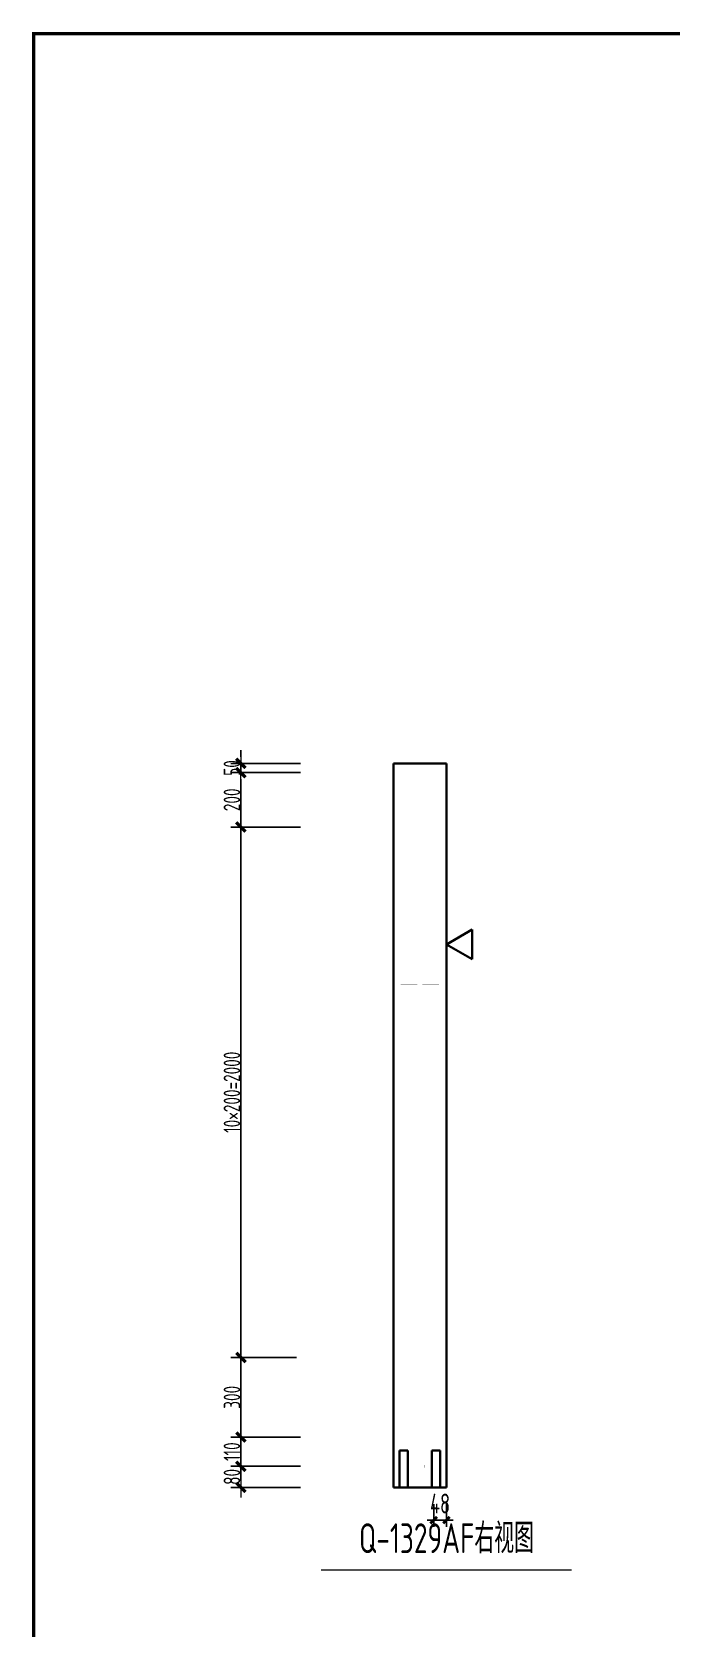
# Model space of a CAD drawing. Extents: x -85320 to 1679916, y -1321939 to 627.
# Drawn here: x 1144815 to 1154454, y -1100987 to -1076917 of the extents above; entities that cross this region are included whole.
import ezdxf
from ezdxf.enums import TextEntityAlignment as Align

# ---------------------------------------------------------------- set-up
doc = ezdxf.new("R2010")
doc.units = 0
doc.header["$LTSCALE"] = 1000
for name, color, linetype in [('BORDER', 7, 'Continuous'), ('手孔标注', 3, 'Continuous'), ('拉模', 7, 'Continuous'), ('砼墙', 3, 'Continuous')]:
    doc.layers.add(name, color=color, linetype=linetype)
for name, color, linetype, lineweight in [('预制墙图名', 7, 'Continuous', 18), ('预制墙墙身水平筋', 130, 'Continuous', 18), ('预制墙墙身纵向受力筋', 1, 'Continuous', 18), ('预制墙详图标注', 3, 'Continuous', 18), ('预制墙详图轮廓', 3, 'Continuous', 35)]:
    doc.layers.add(name, color=color, linetype=linetype, lineweight=lineweight)
doc.styles.add('TSSD_Dimension', font='tssdeng.shx', dxfattribs={"width": 0.7, "bigfont": 'hztxt.shx'})
doc.styles.add('样式 1', font='yjkeng.shx', dxfattribs={"width": 0.7, "bigfont": 'yjkchn.shx'})
doc.styles.add('样式 2', font='yjkeng.shx', dxfattribs={"width": 0.7, "bigfont": 'yjkchn.shx'})
doc.dimstyles.new('标注', dxfattribs={"dimtxt": 300, "dimasz": 100, "dimexe": 100, "dimexo": 250, "dimgap": 100, "dimtad": 1, "dimdec": 0, "dimlfac": 0.25, "dimzin": 0, "dimdsep": 46, "dimtxsty": 'TSSD_Dimension', "dimblk": 'ARCHTICK', "dimcen": 0, "dimdle": 100, "dimclrt": 7, "dimadec": 0, "dimazin": 0, "dimtfac": 1, "dimtdec": 0, "dimtix": 1, "dimtmove": 2, "dimatfit": 3, "dimfxl": 1, "dimtolj": 1, "dimtzin": 0, "dimarcsym": 0})
doc.dimstyles.new('盈建科结构', dxfattribs={"dimscale": 100, "dimtxt": 2.5, "dimasz": 1, "dimexe": 1.5, "dimexo": 0.625, "dimgap": 0.1, "dimtad": 1, "dimdec": 0, "dimrnd": 1, "dimzin": 0, "dimdsep": 46, "dimtxsty": '样式 1', "dimblk": '_yjkbk', "dimblk1": 'ARCHTICK', "dimblk2": 'ARCHTICK', "dimcen": 0.09, "dimadec": 0, "dimazin": 0, "dimtfac": 1, "dimtdec": 4, "dimtix": 1, "dimtmove": 2, "dimatfit": 3, "dimfxl": 1, "dimtolj": 1, "dimtzin": 0, "dimarcsym": 0})

# ---------------------------------------------------------------- blocks, each defined once
blk = doc.blocks.new('_yjkbk')
blk.add_line((-1, 0), (1.5, 0))
blk.add_lwpolyline([(-0.7, -0.7, 0.5, 0.5, 0), (0.7, 0.7, 0.5, 0.5, 0)], format="xyseb")
blk = doc.blocks.new('*D3517')
at = {"layer": 'Defpoints', "color": 0, "transparency": 16777216}
for p in [(1147966, -1098547), (1148866, -1098547), (1148866, -1098867)]:
    blk.add_point(p, dxfattribs=at)
at = {"layer": '预制墙详图标注', "color": 0, "lineweight": -2, "transparency": 16777216}
for p, q in [((1148866, -1098547), (1147816, -1098547)), ((1147966, -1098767), (1147966, -1098647)), ((1148866, -1098867), (1147816, -1098867))]:
    blk.add_line(p, q, dxfattribs=at)
at = {"layer": '预制墙详图标注', "color": 0, "lineweight": -2, "transparency": 16777216, "xscale": 100, "yscale": 100, "zscale": 100}
for p, rotation in [((1147966, -1098547), 90), ((1147966, -1098867), 270)]:
    blk.add_blockref('_yjkbk', p, dxfattribs=dict(at, rotation=rotation))
at = {"layer": '预制墙详图标注', "color": 0, "transparency": 16777216, "insert": (1147956, -1098707), "char_height": 250, "attachment_point": 8, "rotation": 90, "style": '样式 1'}
blk.add_mtext('\\A1;80', dxfattribs=at)
blk = doc.blocks.new('_ArchTick')
at = {"color": 0, "linetype": 'ByBlock', "const_width": 0.4}
blk.add_lwpolyline([(-0.5, -0.5), (0.5, 0.5)], dxfattribs=at)
blk = doc.blocks.new('*D3518')
at = {"layer": 'Defpoints', "color": 0, "transparency": 16777216}
for p in [(1147966, -1098107), (1148866, -1098107), (1148866, -1098547)]:
    blk.add_point(p, dxfattribs=at)
at = {"layer": '预制墙详图标注', "color": 0, "lineweight": -2, "transparency": 16777216}
for p, q in [((1148866, -1098107), (1147816, -1098107)), ((1147966, -1098447), (1147966, -1098207)), ((1148866, -1098547), (1147816, -1098547))]:
    blk.add_line(p, q, dxfattribs=at)
at = {"layer": '预制墙详图标注', "color": 0, "lineweight": -2, "transparency": 16777216, "xscale": 100, "yscale": 100, "zscale": 100}
for p, rotation in [((1147966, -1098107), 90), ((1147966, -1098547), 270)]:
    blk.add_blockref('_yjkbk', p, dxfattribs=dict(at, rotation=rotation))
at = {"layer": '预制墙详图标注', "color": 0, "transparency": 16777216, "insert": (1147956, -1098327), "char_height": 250, "attachment_point": 8, "rotation": 90, "style": '样式 1'}
blk.add_mtext('\\A1;110', dxfattribs=at)
blk = doc.blocks.new('*D3519')
at = {"layer": 'Defpoints', "color": 0, "transparency": 16777216}
for p in [(1147966, -1096907), (1148866, -1096907), (1148866, -1098107)]:
    blk.add_point(p, dxfattribs=at)
at = {"layer": '预制墙详图标注', "color": 0, "lineweight": -2, "transparency": 16777216}
for p, q in [((1148804, -1096907), (1147816, -1096907)), ((1147966, -1098007), (1147966, -1097007)), ((1148804, -1098107), (1147816, -1098107))]:
    blk.add_line(p, q, dxfattribs=at)
at = {"layer": '预制墙详图标注', "color": 0, "lineweight": -2, "transparency": 16777216, "xscale": 100, "yscale": 100, "zscale": 100}
for p, rotation in [((1147966, -1096907), 90), ((1147966, -1098107), 270)]:
    blk.add_blockref('_yjkbk', p, dxfattribs=dict(at, rotation=rotation))
at = {"layer": '预制墙详图标注', "color": 0, "transparency": 16777216, "insert": (1147956, -1097507), "char_height": 250, "attachment_point": 8, "rotation": 90, "style": '样式 1'}
blk.add_mtext('\\A1;300', dxfattribs=at)
blk = doc.blocks.new('*D3520')
at = {"layer": 'Defpoints', "color": 0, "transparency": 16777216}
for p in [(1147966, -1088907), (1148866, -1088907), (1148866, -1096907)]:
    blk.add_point(p, dxfattribs=at)
at = {"layer": '预制墙详图标注', "color": 0, "lineweight": -2, "transparency": 16777216}
for p, q in [((1148804, -1088907), (1147816, -1088907)), ((1147966, -1096807), (1147966, -1089007)), ((1148804, -1096907), (1147816, -1096907))]:
    blk.add_line(p, q, dxfattribs=at)
at = {"layer": '预制墙详图标注', "color": 0, "lineweight": -2, "transparency": 16777216, "xscale": 100, "yscale": 100, "zscale": 100}
for p, rotation in [((1147966, -1088907), 90), ((1147966, -1096907), 270)]:
    blk.add_blockref('_yjkbk', p, dxfattribs=dict(at, rotation=rotation))
at = {"layer": '预制墙详图标注', "color": 0, "transparency": 16777216, "insert": (1147956, -1092907), "char_height": 250, "attachment_point": 8, "rotation": 90, "style": '样式 1'}
blk.add_mtext('\\A1;10×200=2000', dxfattribs=at)
blk = doc.blocks.new('*D3538')
at = {"layer": 'Defpoints', "color": 0, "transparency": 16777216}
for p in [(1150874, -1098867), (1151066, -1098867), (1150874, -1099359)]:
    blk.add_point(p, dxfattribs=at)
at = {"layer": '手孔标注', "color": 0, "lineweight": -2, "transparency": 16777216}
for p, q in [((1150874, -1099117), (1150874, -1099459)), ((1151066, -1099117), (1151066, -1099459)), ((1150874, -1099359), (1150774, -1099359)), ((1151066, -1099359), (1150874, -1099359)), ((1151066, -1099359), (1151166, -1099359))]:
    blk.add_line(p, q, dxfattribs=at)
at = {"layer": '手孔标注', "color": 0, "lineweight": -2, "transparency": 16777216, "xscale": 100, "yscale": 100, "zscale": 100}
blk.add_blockref('_ArchTick', (1150874, -1099359), dxfattribs=at)
at = {"layer": '手孔标注', "color": 0, "lineweight": -2, "transparency": 16777216, "xscale": 100, "yscale": 100, "zscale": 100, "rotation": 180}
blk.add_blockref('_ArchTick', (1151066, -1099359), dxfattribs=at)
at = {"layer": '手孔标注', "color": 7, "lineweight": 0, "transparency": 16777216, "insert": (1150970, -1099109), "char_height": 300, "attachment_point": 5, "style": 'TSSD_Dimension'}
blk.add_mtext('\\A1;48', dxfattribs=at)
blk = doc.blocks.new('*D3555')
at = {"layer": 'Defpoints', "color": 0, "transparency": 16777216}
for p in [(1147966, -1088087), (1148866, -1088087), (1148866, -1088907)]:
    blk.add_point(p, dxfattribs=at)
at = {"layer": '预制墙详图标注', "color": 0, "lineweight": -2, "transparency": 16777216}
for p, q in [((1148866, -1088087), (1147816, -1088087)), ((1147966, -1088807), (1147966, -1088187)), ((1148866, -1088907), (1147816, -1088907))]:
    blk.add_line(p, q, dxfattribs=at)
at = {"layer": '预制墙详图标注', "color": 0, "lineweight": -2, "transparency": 16777216, "xscale": 100, "yscale": 100, "zscale": 100}
for p, rotation in [((1147966, -1088087), 90), ((1147966, -1088907), 270)]:
    blk.add_blockref('_yjkbk', p, dxfattribs=dict(at, rotation=rotation))
at = {"layer": '预制墙详图标注', "color": 0, "transparency": 16777216, "insert": (1147956, -1088497), "char_height": 250, "attachment_point": 8, "rotation": 90, "style": '样式 1'}
blk.add_mtext('\\A1;200', dxfattribs=at)
blk = doc.blocks.new('*D3556')
at = {"layer": 'Defpoints', "color": 0, "transparency": 16777216}
for p in [(1147966, -1087947), (1148866, -1087947), (1148866, -1088087)]:
    blk.add_point(p, dxfattribs=at)
at = {"layer": '预制墙详图标注', "color": 0, "lineweight": -2, "transparency": 16777216}
for p, q in [((1148866, -1087947), (1147816, -1087947)), ((1147966, -1087847), (1147966, -1087747)), ((1147966, -1088087), (1147966, -1087947)), ((1148866, -1088087), (1147816, -1088087)), ((1147966, -1088187), (1147966, -1088287))]:
    blk.add_line(p, q, dxfattribs=at)
at = {"layer": '预制墙详图标注', "color": 0, "lineweight": -2, "transparency": 16777216, "xscale": 100, "yscale": 100, "zscale": 100}
for p, rotation in [((1147966, -1087947), 270), ((1147966, -1088087), 90)]:
    blk.add_blockref('_yjkbk', p, dxfattribs=dict(at, rotation=rotation))
at = {"layer": '预制墙详图标注', "color": 0, "transparency": 16777216, "insert": (1147956, -1088017), "char_height": 250, "attachment_point": 8, "rotation": 90, "style": '样式 1'}
blk.add_mtext('\\A1;50', dxfattribs=at)
blk = doc.blocks.new('图框1')
at = {"layer": 'BORDER', "const_width": 50}
blk.add_lwpolyline([(1377779, -823089), (1377779, -783089), (1433679, -783089), (1433679, -823089)], close=True, dxfattribs=at)

msp = doc.modelspace()

# ---------------------------------------------------------------- linework, layer by layer
at = {"layer": '砼墙', "lineweight": 35}
for p, q in [((1150358.038, -1098867.057), (1150358.038, -1098307.057)), ((1150486.038, -1098307.057), (1150358.038, -1098307.057)), ((1150358.038, -1098867.057), (1150358.038, -1098307.057)), ((1150486.038, -1098307.057), (1150358.038, -1098307.057)), ((1150358.038, -1098867.057), (1150358.038, -1098307.057)), ((1150486.038, -1098307.057), (1150358.038, -1098307.057)), ((1150358.038, -1098867.057), (1150358.038, -1098307.057)), ((1150486.038, -1098307.057), (1150358.038, -1098307.057)), ((1150486.038, -1098867.057), (1150486.038, -1098307.057)), ((1150486.038, -1098867.057), (1150486.038, -1098307.057)), ((1150486.038, -1098867.057), (1150486.038, -1098307.057)), ((1150486.038, -1098867.057), (1150486.038, -1098307.057)), ((1150846.038, -1098867.057), (1150846.038, -1098307.057)), ((1150974.038, -1098307.057), (1150846.038, -1098307.057)), ((1150846.038, -1098867.057), (1150846.038, -1098307.057)), ((1150974.038, -1098307.057), (1150846.038, -1098307.057)), ((1150846.038, -1098867.057), (1150846.038, -1098307.057)), ((1150974.038, -1098307.057), (1150846.038, -1098307.057)), ((1150974.038, -1098867.057), (1150974.038, -1098307.057)), ((1150974.038, -1098867.057), (1150974.038, -1098307.057)), ((1150974.038, -1098867.057), (1150974.038, -1098307.057))]:
    msp.add_line(p, q, dxfattribs=at)
at = {"layer": '预制墙图名', "lineweight": 18}
msp.add_line((1152954.117, -1100116.274), (1149177.96, -1100116.274), dxfattribs=at)
at = {"layer": '预制墙墙身水平筋', "lineweight": 18, "const_width": 0.18}
for points in [[(1150627.755, -1088067.057), (1150378.038, -1088067.057), (1150378.038, -1088107.057), (1150627.755, -1088107.057), (1150627.755, -1088067.057), (1150378.038, -1088067.057), (1150378.038, -1088107.057), (1150627.755, -1088107.057)], [(1150704.322, -1088107.057), (1150954.038, -1088107.057), (1150954.038, -1088067.057), (1150704.322, -1088067.057), (1150704.322, -1088107.057), (1150954.038, -1088107.057), (1150954.038, -1088067.057), (1150704.322, -1088067.057)], [(1150627.755, -1088887.057), (1150378.038, -1088887.057), (1150378.038, -1088927.057), (1150627.755, -1088927.057), (1150627.755, -1088887.057), (1150378.038, -1088887.057), (1150378.038, -1088927.057), (1150627.755, -1088927.057)], [(1150704.322, -1088927.057), (1150954.038, -1088927.057), (1150954.038, -1088887.057), (1150704.322, -1088887.057), (1150704.322, -1088927.057), (1150954.038, -1088927.057), (1150954.038, -1088887.057), (1150704.322, -1088887.057)], [(1150627.755, -1089687.057), (1150378.038, -1089687.057), (1150378.038, -1089727.057), (1150627.755, -1089727.057), (1150627.755, -1089687.057), (1150378.038, -1089687.057), (1150378.038, -1089727.057), (1150627.755, -1089727.057)], [(1150704.322, -1089727.057), (1150954.038, -1089727.057), (1150954.038, -1089687.057), (1150704.322, -1089687.057), (1150704.322, -1089727.057), (1150954.038, -1089727.057), (1150954.038, -1089687.057), (1150704.322, -1089687.057)], [(1150627.755, -1090487.057), (1150378.038, -1090487.057), (1150378.038, -1090527.057), (1150627.755, -1090527.057), (1150627.755, -1090487.057), (1150378.038, -1090487.057), (1150378.038, -1090527.057), (1150627.755, -1090527.057)], [(1150704.322, -1090527.057), (1150954.038, -1090527.057), (1150954.038, -1090487.057), (1150704.322, -1090487.057), (1150704.322, -1090527.057), (1150954.038, -1090527.057), (1150954.038, -1090487.057), (1150704.322, -1090487.057)], [(1150627.755, -1091287.057), (1150378.038, -1091287.057), (1150378.038, -1091327.057), (1150627.755, -1091327.057), (1150627.755, -1091287.057), (1150378.038, -1091287.057), (1150378.038, -1091327.057), (1150627.755, -1091327.057)], [(1150704.322, -1091327.057), (1150954.038, -1091327.057), (1150954.038, -1091287.057), (1150704.322, -1091287.057), (1150704.322, -1091327.057), (1150954.038, -1091327.057), (1150954.038, -1091287.057), (1150704.322, -1091287.057)], [(1150627.755, -1092087.057), (1150378.038, -1092087.057), (1150378.038, -1092127.057), (1150627.755, -1092127.057), (1150627.755, -1092087.057), (1150378.038, -1092087.057), (1150378.038, -1092127.057), (1150627.755, -1092127.057)], [(1150704.322, -1092127.057), (1150954.038, -1092127.057), (1150954.038, -1092087.057), (1150704.322, -1092087.057), (1150704.322, -1092127.057), (1150954.038, -1092127.057), (1150954.038, -1092087.057), (1150704.322, -1092087.057)], [(1150627.755, -1092887.057), (1150378.038, -1092887.057), (1150378.038, -1092927.057), (1150627.755, -1092927.057), (1150627.755, -1092887.057), (1150378.038, -1092887.057), (1150378.038, -1092927.057), (1150627.755, -1092927.057)], [(1150704.322, -1092927.057), (1150954.038, -1092927.057), (1150954.038, -1092887.057), (1150704.322, -1092887.057), (1150704.322, -1092927.057), (1150954.038, -1092927.057), (1150954.038, -1092887.057), (1150704.322, -1092887.057)], [(1150627.755, -1093687.057), (1150378.038, -1093687.057), (1150378.038, -1093727.057), (1150627.755, -1093727.057), (1150627.755, -1093687.057), (1150378.038, -1093687.057), (1150378.038, -1093727.057), (1150627.755, -1093727.057)], [(1150704.322, -1093727.057), (1150954.038, -1093727.057), (1150954.038, -1093687.057), (1150704.322, -1093687.057), (1150704.322, -1093727.057), (1150954.038, -1093727.057), (1150954.038, -1093687.057), (1150704.322, -1093687.057)], [(1150627.755, -1094487.057), (1150378.038, -1094487.057), (1150378.038, -1094527.057), (1150627.755, -1094527.057), (1150627.755, -1094487.057), (1150378.038, -1094487.057), (1150378.038, -1094527.057), (1150627.755, -1094527.057)], [(1150704.322, -1094527.057), (1150954.038, -1094527.057), (1150954.038, -1094487.057), (1150704.322, -1094487.057), (1150704.322, -1094527.057), (1150954.038, -1094527.057), (1150954.038, -1094487.057), (1150704.322, -1094487.057)], [(1150627.755, -1095287.057), (1150378.038, -1095287.057), (1150378.038, -1095327.057), (1150627.755, -1095327.057), (1150627.755, -1095287.057), (1150378.038, -1095287.057), (1150378.038, -1095327.057), (1150627.755, -1095327.057)], [(1150704.322, -1095327.057), (1150954.038, -1095327.057), (1150954.038, -1095287.057), (1150704.322, -1095287.057), (1150704.322, -1095327.057), (1150954.038, -1095327.057), (1150954.038, -1095287.057), (1150704.322, -1095287.057)], [(1150627.755, -1096087.057), (1150378.038, -1096087.057), (1150378.038, -1096127.057), (1150627.755, -1096127.057), (1150627.755, -1096087.057), (1150378.038, -1096087.057), (1150378.038, -1096127.057), (1150627.755, -1096127.057)], [(1150704.322, -1096127.057), (1150954.038, -1096127.057), (1150954.038, -1096087.057), (1150704.322, -1096087.057), (1150704.322, -1096127.057), (1150954.038, -1096127.057), (1150954.038, -1096087.057), (1150704.322, -1096087.057)], [(1150627.755, -1096887.057), (1150378.038, -1096887.057), (1150378.038, -1096927.057), (1150627.755, -1096927.057), (1150627.755, -1096887.057), (1150378.038, -1096887.057), (1150378.038, -1096927.057), (1150627.755, -1096927.057)], [(1150704.322, -1096927.057), (1150954.038, -1096927.057), (1150954.038, -1096887.057), (1150704.322, -1096887.057), (1150704.322, -1096927.057), (1150954.038, -1096927.057), (1150954.038, -1096887.057), (1150704.322, -1096887.057)], [(1150627.755, -1097287.057), (1150378.038, -1097287.057), (1150378.038, -1097327.057), (1150627.755, -1097327.057), (1150627.755, -1097287.057), (1150378.038, -1097287.057), (1150378.038, -1097327.057), (1150627.755, -1097327.057)], [(1150704.322, -1097327.057), (1150954.038, -1097327.057), (1150954.038, -1097287.057), (1150704.322, -1097287.057), (1150704.322, -1097327.057), (1150954.038, -1097327.057), (1150954.038, -1097287.057), (1150704.322, -1097287.057)], [(1150627.755, -1097687.057), (1150378.038, -1097687.057), (1150378.038, -1097727.057), (1150627.755, -1097727.057), (1150627.755, -1097687.057), (1150378.038, -1097687.057), (1150378.038, -1097727.057), (1150627.755, -1097727.057)], [(1150704.322, -1097727.057), (1150954.038, -1097727.057), (1150954.038, -1097687.057), (1150704.322, -1097687.057), (1150704.322, -1097727.057), (1150954.038, -1097727.057), (1150954.038, -1097687.057), (1150704.322, -1097687.057)], [(1150627.755, -1098087.057), (1150378.038, -1098087.057), (1150378.038, -1098127.057), (1150627.755, -1098127.057), (1150627.755, -1098087.057), (1150378.038, -1098087.057), (1150378.038, -1098127.057), (1150627.755, -1098127.057)], [(1150704.322, -1098127.057), (1150954.038, -1098127.057), (1150954.038, -1098087.057), (1150704.322, -1098087.057), (1150704.322, -1098127.057), (1150954.038, -1098127.057), (1150954.038, -1098087.057), (1150704.322, -1098087.057)], [(1150591.755, -1098527.057), (1150342.038, -1098527.057), (1150342.038, -1098567.057), (1150591.755, -1098567.057), (1150591.755, -1098527.057), (1150342.038, -1098527.057), (1150342.038, -1098567.057), (1150591.755, -1098567.057)], [(1150740.322, -1098567.057), (1150990.038, -1098567.057), (1150990.038, -1098527.057), (1150740.322, -1098527.057), (1150740.322, -1098567.057), (1150990.038, -1098567.057), (1150990.038, -1098527.057), (1150740.322, -1098527.057)]]:
    msp.add_lwpolyline(points, close=True, dxfattribs=at)
at = {"layer": '预制墙墙身纵向受力筋', "lineweight": 18, "const_width": 0.18}
for points in [[(1150454.038, -1098383.057), (1150454.038, -1086883.057), (1150390.038, -1086883.057), (1150390.038, -1098383.057)], [(1150942.038, -1098383.057), (1150942.038, -1086883.057), (1150878.038, -1086883.057), (1150878.038, -1098383.057)]]:
    msp.add_lwpolyline(points, close=True, dxfattribs=at)
at = {"layer": '预制墙详图标注', "lineweight": 35}
for p, q in [((1151066.038, -1090677.057), (1151455.75, -1090452.057)), ((1151455.75, -1090452.057), (1151455.75, -1090902.057)), ((1151066.038, -1090677.057), (1151455.75, -1090902.057))]:
    msp.add_line(p, q, dxfattribs=at)
at = {"layer": '预制墙详图轮廓', "lineweight": 35}
for p, q in [((1151066.038, -1087947.057), (1150266.038, -1087947.057)), ((1150266.038, -1098867.057), (1150266.038, -1087947.057)), ((1151066.038, -1098867.057), (1151066.038, -1087947.057)), ((1151066.038, -1098867.057), (1150266.038, -1098867.057))]:
    msp.add_line(p, q, dxfattribs=at)

# ---------------------------------------------------------------- block references
at = {"layer": '拉模', "color": 3}
msp.add_blockref('图框1', (-232939.173, -293853.477), dxfattribs=at)

# ---------------------------------------------------------------- texts
at = {"layer": '预制墙图名', "linetype": 'Continuous', "style": '样式 2', "width": 0.7}
msp.add_text('Q-1329AF右视图', height=450, dxfattribs=at).set_placement((1151066.038, -1099992.057), align=Align.BOTTOM_CENTER)

# ---------------------------------------------------------------- dimensions: what is measured, and where the dimension line sits
at = {"layer": '手孔标注', "color": 3, "lineweight": 0}
dim = msp.add_linear_dim(base=(1150874.038, -1099359.471), p1=(1151066.038, -1098867.057), p2=(1150874.038, -1098867.057), angle=180, dimstyle='标注', dxfattribs=at)
dim.commit()
dim.dimension.update_dxf_attribs({"geometry": '*D3538', "text_midpoint": (1150970.038, -1099109.471)})
at = {"layer": '预制墙详图标注'}
for p1, p2, text, override, picture, middle in [((1148866.038, -1088087.057), (1148866.038, -1087947.057), '50', {"dimscale": 100, "dimtxt": 2.5, "dimasz": 1, "dimexe": 1.5, "dimexo": 0, "dimgap": 0.1, "dimtad": 1, "dimlfac": 0.25, "dimrnd": 5, "dimdle": 0, "dimfxlon": 0}, '*D3556', (1147831.038, -1088017.057)), ((1148866.038, -1088907.057), (1148866.038, -1088087.057), '200', {"dimscale": 100, "dimtxt": 2.5, "dimasz": 1, "dimexe": 1.5, "dimexo": 0, "dimgap": 0.1, "dimtad": 1, "dimlfac": 0.25, "dimrnd": 5, "dimdle": 0, "dimfxlon": 0}, '*D3555', (1147831.038, -1088497.057)), ((1148866.038, -1096907.057), (1148866.038, -1088907.057), '10×200=2000', {"dimscale": 100, "dimtxt": 2.5, "dimasz": 1, "dimexe": 1.5, "dimexo": 0.625, "dimgap": 0.1, "dimtad": 1, "dimlfac": 0.25, "dimrnd": 5, "dimdle": 0, "dimtix": 1, "dimfxlon": 0}, '*D3520', (1147831.038, -1092907.057)), ((1148866.038, -1098107.057), (1148866.038, -1096907.057), '300', {"dimscale": 100, "dimtxt": 2.5, "dimasz": 1, "dimexe": 1.5, "dimexo": 0.625, "dimgap": 0.1, "dimtad": 1, "dimlfac": 0.25, "dimrnd": 5, "dimdle": 0, "dimtix": 1, "dimfxlon": 0}, '*D3519', (1147831.038, -1097507.057))]:
    dim = msp.add_aligned_dim(p1=p1, p2=p2, distance=900, text=text, dimstyle='盈建科结构', override=override, dxfattribs=at)
    dim.commit()
    dim.dimension.update_dxf_attribs({"geometry": picture, "text_midpoint": middle})
for p1, p2, picture, middle in [((1148866.038, -1098547.057), (1148866.038, -1098107.057), '*D3518', (1147831.038, -1098327.057)), ((1148866.038, -1098867.057), (1148866.038, -1098547.057), '*D3517', (1147831.038, -1098707.057))]:
    dim = msp.add_aligned_dim(p1=p1, p2=p2, distance=900, dimstyle='盈建科结构', override={"dimscale": 100, "dimtxt": 2.5, "dimasz": 1, "dimexe": 1.5, "dimexo": 0, "dimgap": 0.1, "dimtad": 1, "dimlfac": 0.25, "dimrnd": 5, "dimdle": 0, "dimfxlon": 0}, dxfattribs=at)
    dim.commit()
    dim.dimension.update_dxf_attribs({"geometry": picture, "text_midpoint": middle})

doc.saveas('drawing.dxf')
